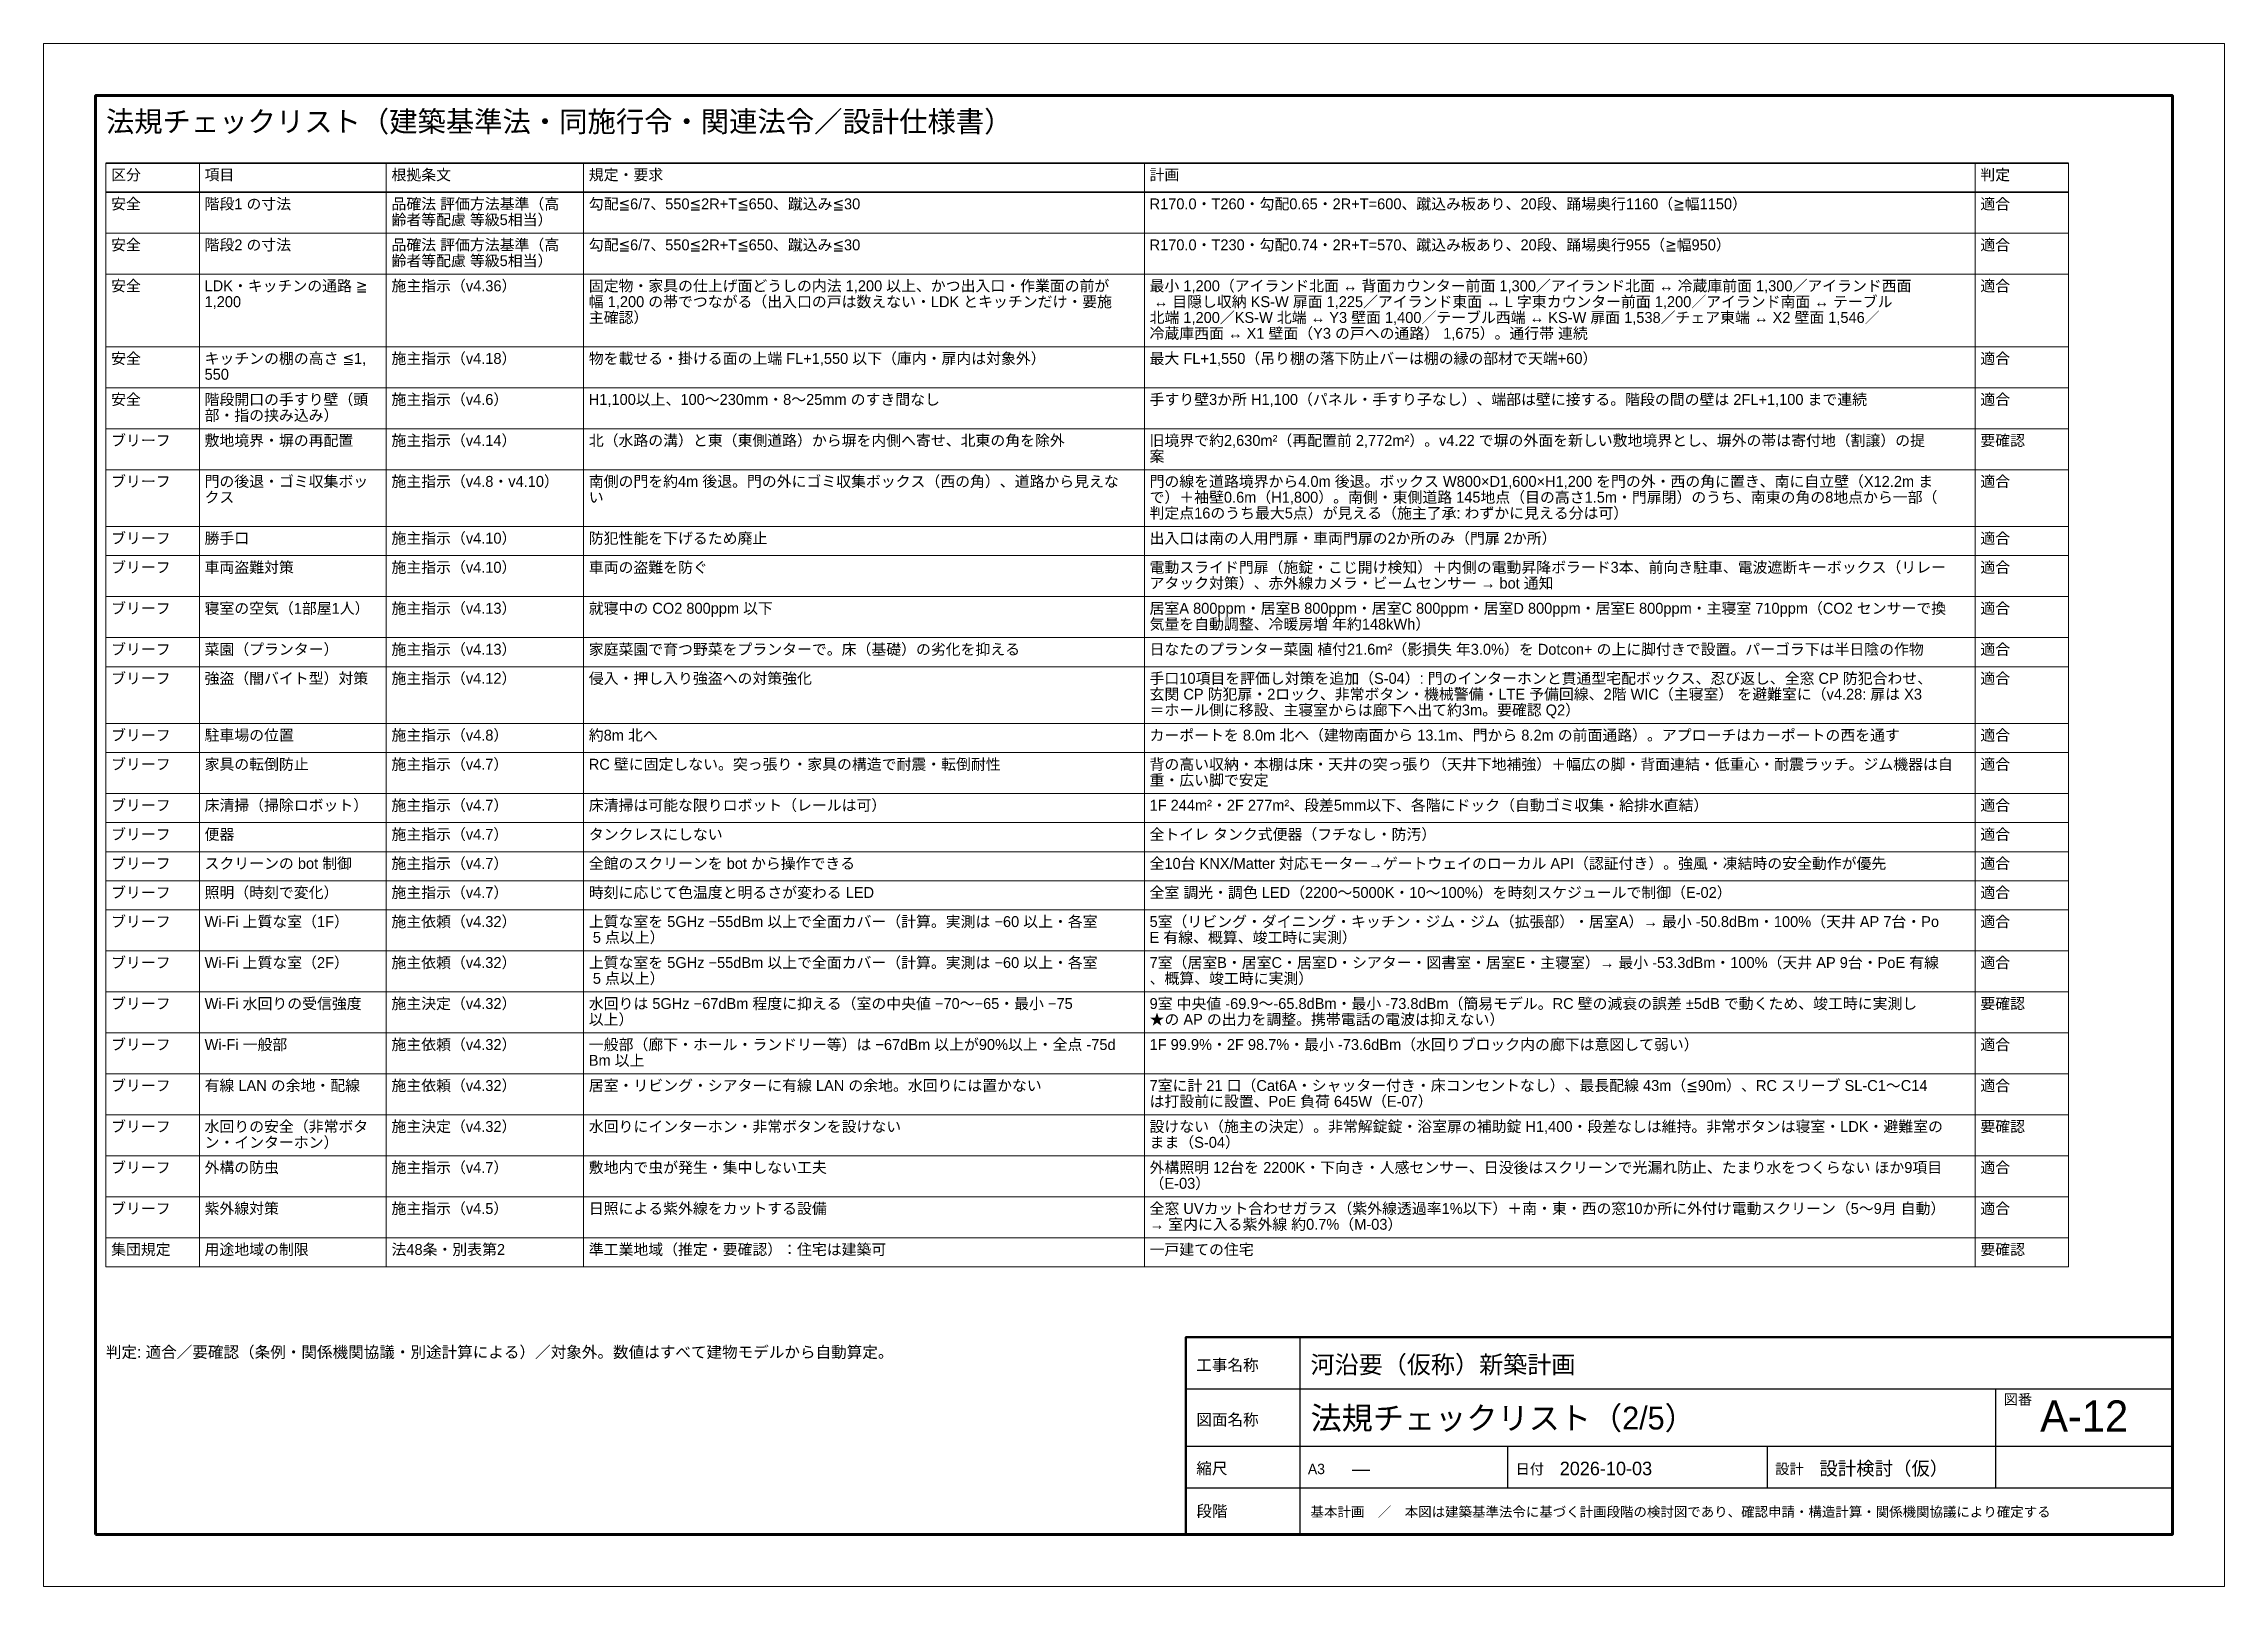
# Model space of a CAD drawing. Header units: millimetres. Extents: x 0 to 420, y 0 to 297.
import ezdxf
from ezdxf.enums import TextEntityAlignment as Align

# ---------------------------------------------------------------- set-up
doc = ezdxf.new("R2010")
doc.units = ezdxf.units.MM
doc.header["$LTSCALE"] = 0.5
for name, color, linetype, lineweight in [('A-TEXT', 7, 'Continuous', 18), ('G-FRAME', 7, 'Continuous', 70), ('G-TABLE', 7, 'Continuous', 18), ('G-TITLE', 7, 'Continuous', 25)]:
    doc.layers.add(name, color=color, linetype=linetype, lineweight=lineweight)
doc.styles.add('JP', font='ipag.ttf')

msp = doc.modelspace()

# ---------------------------------------------------------------- linework, layer by layer
at = {"layer": 'G-FRAME', "lineweight": 0}
msp.add_lwpolyline([(0, 0), (420, 0), (420, 297), (0, 297)], close=True, dxfattribs=at)
at = {"layer": 'G-FRAME'}
msp.add_lwpolyline([(10, 10), (410, 10), (410, 287), (10, 287)], close=True, dxfattribs=at)
at = {"layer": 'G-TABLE', "lineweight": 35}
for points in [[(12, 274), (390, 274)], [(12, 268.4), (390, 268.4)]]:
    msp.add_lwpolyline(points, dxfattribs=at)
at = {"layer": 'G-TABLE'}
for points in [[(12, 274), (12, 61.51)], [(30, 274), (30, 61.51)], [(66, 274), (66, 61.51)], [(104, 274), (104, 61.51)], [(212, 274), (212, 61.51)], [(372, 274), (372, 61.51)], [(390, 274), (390, 61.51)]]:
    msp.add_lwpolyline(points, dxfattribs=at)
at = {"layer": 'G-TABLE', "lineweight": 18}
for points in [[(12, 260.51), (390, 260.51)], [(12, 252.62), (390, 252.62)], [(12, 238.64), (390, 238.64)], [(12, 230.75), (390, 230.75)], [(12, 222.86), (390, 222.86)], [(12, 214.97), (390, 214.97)], [(12, 204.035), (390, 204.035)], [(12, 198.435), (390, 198.435)], [(12, 190.545), (390, 190.545)], [(12, 182.655), (390, 182.655)], [(12, 177.055), (390, 177.055)], [(12, 166.12), (390, 166.12)], [(12, 160.52), (390, 160.52)], [(12, 152.63), (390, 152.63)], [(12, 147.03), (390, 147.03)], [(12, 141.43), (390, 141.43)], [(12, 135.83), (390, 135.83)], [(12, 130.23), (390, 130.23)], [(12, 122.34), (390, 122.34)], [(12, 114.45), (390, 114.45)], [(12, 106.56), (390, 106.56)], [(12, 98.67), (390, 98.67)], [(12, 90.78), (390, 90.78)], [(12, 82.89), (390, 82.89)], [(12, 75), (390, 75)], [(12, 67.11), (390, 67.11)], [(12, 61.51), (390, 61.51)]]:
    msp.add_lwpolyline(points, dxfattribs=at)
at = {"layer": 'G-TITLE'}
for p, q in [((242, 10), (242, 48)), ((220, 38), (410, 38)), ((376, 19), (376, 38)), ((220, 27), (410, 27)), ((242, 19), (242, 27)), ((282, 19), (282, 27)), ((332, 19), (332, 27)), ((220, 19), (410, 19))]:
    msp.add_line(p, q, dxfattribs=at)
at = {"layer": 'G-TITLE', "lineweight": 50}
msp.add_lwpolyline([(220, 10), (410, 10), (410, 48), (220, 48)], close=True, dxfattribs=at)

# ---------------------------------------------------------------- texts
at = {"layer": 'A-TEXT', "style": 'JP'}
for s, height, p in [('法規チェックリスト（建築基準法・同施行令・関連法令／設計仕様書）', 4, (12, 280)), ('区分', 2.1, (13, 270.7)), ('根拠条文', 2.1, (67, 270.7)), ('規定・要求', 2.1, (105, 270.7)), ('計画', 2.1, (213, 270.7)), ('判定', 2.1, (373, 270.7)), ('項目', 2.1, (31, 270.7)), ('安全', 2.1, (13, 265.1)), ('階段1 の寸法', 2.1, (31, 265.1)), ('品確法 評価方法基準（高', 2.1, (67, 265.1)), ('勾配≦6/7、550≦2R+T≦650、蹴込み≦30', 2.1, (105, 265.1)), ('R170.0・T260・勾配0.65・2R+T=600、蹴込み板あり、20段、踊場奥行1160（≧幅1150）', 2.1, (213, 265.1)), ('適合', 2.1, (373, 265.1)), ('齢者等配慮 等級5相当）', 2.1, (67, 262.055)), ('安全', 2.1, (13, 257.21)), ('階段2 の寸法', 2.1, (31, 257.21)), ('齢者等配慮 等級5相当）', 2.1, (67, 254.165)), ('品確法 評価方法基準（高', 2.1, (67, 257.21)), ('勾配≦6/7、550≦2R+T≦650、蹴込み≦30', 2.1, (105, 257.21)), ('R170.0・T230・勾配0.74・2R+T=570、蹴込み板あり、20段、踊場奥行955（≧幅950）', 2.1, (213, 257.21)), ('適合', 2.1, (373, 257.21)), ('安全', 2.1, (13, 249.32)), ('1,200', 2.1, (31, 246.275)), ('LDK・キッチンの通路 ≧', 2.1, (31, 249.32)), ('施主指示（v4.36）', 2.1, (67, 249.32)), ('幅 1,200 の帯でつながる（出入口の戸は数えない・LDK とキッチンだけ・要施', 2.1, (105, 246.275)), ('固定物・家具の仕上げ面どうしの内法 1,200 以上、かつ出入口・作業面の前が', 2.1, (105, 249.32)), ('最小 1,200（アイランド北面 ↔ 背面カウンター前面 1,300／アイランド北面 ↔ 冷蔵庫前面 1,300／アイランド西面', 2.1, (213, 249.32)), (' ↔ 目隠し収納 KS-W 扉面 1,225／アイランド東面 ↔ L 字東カウンター前面 1,200／アイランド南面 ↔ テーブル', 2.1, (213, 246.275)), ('適合', 2.1, (373, 249.32)), ('主確認）', 2.1, (105, 243.23)), ('北端 1,200／KS-W 北端 ↔ Y3 壁面 1,400／テーブル西端 ↔ KS-W 扉面 1,538／チェア東端 ↔ X2 壁面 1,546／', 2.1, (213, 243.23)), ('冷蔵庫西面 ↔ X1 壁面（Y3 の戸への通路） 1,675）。通行帯 連続', 2.1, (213, 240.185)), ('安全', 2.1, (13, 235.34)), ('キッチンの棚の高さ ≦1,', 2.1, (31, 235.34)), ('施主指示（v4.18）', 2.1, (67, 235.34)), ('物を載せる・掛ける面の上端 FL+1,550 以下（庫内・扉内は対象外）', 2.1, (105, 235.34)), ('最大 FL+1,550（吊り棚の落下防止バーは棚の縁の部材で天端+60）', 2.1, (213, 235.34)), ('適合', 2.1, (373, 235.34)), ('550', 2.1, (31, 232.295)), ('安全', 2.1, (13, 227.45)), ('部・指の挟み込み）', 2.1, (31, 224.405)), ('階段開口の手すり壁（頭', 2.1, (31, 227.45)), ('施主指示（v4.6）', 2.1, (67, 227.45)), ('H1,100以上、100〜230mm・8〜25mm のすき間なし', 2.1, (105, 227.45)), ('手すり壁3か所 H1,100（パネル・手すり子なし）、端部は壁に接する。階段の間の壁は 2FL+1,100 まで連続', 2.1, (213, 227.45)), ('適合', 2.1, (373, 227.45)), ('ブリーフ', 2.1, (13, 219.56)), ('敷地境界・塀の再配置', 2.1, (31, 219.56)), ('施主指示（v4.14）', 2.1, (67, 219.56)), ('北（水路の溝）と東（東側道路）から塀を内側へ寄せ、北東の角を除外', 2.1, (105, 219.56)), ('案', 2.1, (213, 216.515)), ('旧境界で約2,630m²（再配置前 2,772m²）。v4.22 で塀の外面を新しい敷地境界とし、塀外の帯は寄付地（割譲）の提', 2.1, (213, 219.56)), ('要確認', 2.1, (373, 219.56)), ('ブリーフ', 2.1, (13, 211.67)), ('門の後退・ゴミ収集ボッ', 2.1, (31, 211.67)), ('クス', 2.1, (31, 208.625)), ('施主指示（v4.8・v4.10）', 2.1, (67, 211.67)), ('南側の門を約4m 後退。門の外にゴミ収集ボックス（西の角）、道路から見えな', 2.1, (105, 211.67)), ('い', 2.1, (105, 208.625)), ('で）＋袖壁0.6m（H1,800）。南側・東側道路 145地点（目の高さ1.5m・門扉閉）のうち、南東の角の8地点から一部（', 2.1, (213, 208.625)), ('門の線を道路境界から4.0m 後退。ボックス W800×D1,600×H1,200 を門の外・西の角に置き、南に自立壁（X12.2m ま', 2.1, (213, 211.67)), ('適合', 2.1, (373, 211.67)), ('判定点16のうち最大5点）が見える（施主了承: わずかに見える分は可）', 2.1, (213, 205.58)), ('ブリーフ', 2.1, (13, 200.735)), ('勝手口', 2.1, (31, 200.735)), ('施主指示（v4.10）', 2.1, (67, 200.735)), ('防犯性能を下げるため廃止', 2.1, (105, 200.735)), ('出入口は南の人用門扉・車両門扉の2か所のみ（門扉 2か所）', 2.1, (213, 200.735)), ('適合', 2.1, (373, 200.735)), ('ブリーフ', 2.1, (13, 195.135)), ('車両盗難対策', 2.1, (31, 195.135)), ('施主指示（v4.10）', 2.1, (67, 195.135)), ('車両の盗難を防ぐ', 2.1, (105, 195.135)), ('電動スライド門扉（施錠・こじ開け検知）＋内側の電動昇降ボラード3本、前向き駐車、電波遮断キーボックス（リレー', 2.1, (213, 195.135)), ('適合', 2.1, (373, 195.135)), ('アタック対策）、赤外線カメラ・ビームセンサー → bot 通知', 2.1, (213, 192.09)), ('ブリーフ', 2.1, (13, 187.245)), ('寝室の空気（1部屋1人）', 2.1, (31, 187.245)), ('施主指示（v4.13）', 2.1, (67, 187.245)), ('就寝中の CO2 800ppm 以下', 2.1, (105, 187.245)), ('居室A 800ppm・居室B 800ppm・居室C 800ppm・居室D 800ppm・居室E 800ppm・主寝室 710ppm（CO2 センサーで換', 2.1, (213, 187.245)), ('適合', 2.1, (373, 187.245)), ('気量を自動調整、冷暖房増 年約148kWh）', 2.1, (213, 184.2)), ('ブリーフ', 2.1, (13, 179.355)), ('菜園（プランター）', 2.1, (31, 179.355)), ('施主指示（v4.13）', 2.1, (67, 179.355)), ('家庭菜園で育つ野菜をプランターで。床（基礎）の劣化を抑える', 2.1, (105, 179.355)), ('日なたのプランター菜園 植付21.6m²（影損失 年3.0%）を Dotcon+ の上に脚付きで設置。パーゴラ下は半日陰の作物', 2.1, (213, 179.355)), ('適合', 2.1, (373, 179.355)), ('ブリーフ', 2.1, (13, 173.755)), ('強盗（闇バイト型）対策', 2.1, (31, 173.755)), ('施主指示（v4.12）', 2.1, (67, 173.755)), ('侵入・押し入り強盗への対策強化', 2.1, (105, 173.755)), ('手口10項目を評価し対策を追加（S-04）: 門のインターホンと貫通型宅配ボックス、忍び返し、全窓 CP 防犯合わせ、', 2.1, (213, 173.755)), ('玄関 CP 防犯扉・2ロック、非常ボタン・機械警備・LTE 予備回線、2階 WIC（主寝室） を避難室に（v4.28: 扉は X3', 2.1, (213, 170.71)), ('適合', 2.1, (373, 173.755)), ('＝ホール側に移設、主寝室からは廊下へ出て約3m。要確認 Q2）', 2.1, (213, 167.665)), ('ブリーフ', 2.1, (13, 162.82)), ('駐車場の位置', 2.1, (31, 162.82)), ('施主指示（v4.8）', 2.1, (67, 162.82)), ('約8m 北へ', 2.1, (105, 162.82)), ('カーポートを 8.0m 北へ（建物南面から 13.1m、門から 8.2m の前面通路）。アプローチはカーポートの西を通す', 2.1, (213, 162.82)), ('適合', 2.1, (373, 162.82)), ('ブリーフ', 2.1, (13, 157.22)), ('家具の転倒防止', 2.1, (31, 157.22)), ('施主指示（v4.7）', 2.1, (67, 157.22)), ('RC 壁に固定しない。突っ張り・家具の構造で耐震・転倒耐性', 2.1, (105, 157.22)), ('背の高い収納・本棚は床・天井の突っ張り（天井下地補強）＋幅広の脚・背面連結・低重心・耐震ラッチ。ジム機器は自', 2.1, (213, 157.22)), ('適合', 2.1, (373, 157.22)), ('重・広い脚で安定', 2.1, (213, 154.175)), ('ブリーフ', 2.1, (13, 149.33)), ('床清掃（掃除ロボット）', 2.1, (31, 149.33)), ('施主指示（v4.7）', 2.1, (67, 149.33)), ('床清掃は可能な限りロボット（レールは可）', 2.1, (105, 149.33)), ('1F 244m²・2F 277m²、段差5mm以下、各階にドック（自動ゴミ収集・給排水直結）', 2.1, (213, 149.33)), ('適合', 2.1, (373, 149.33)), ('ブリーフ', 2.1, (13, 143.73)), ('便器', 2.1, (31, 143.73)), ('施主指示（v4.7）', 2.1, (67, 143.73)), ('タンクレスにしない', 2.1, (105, 143.73)), ('全トイレ タンク式便器（フチなし・防汚）', 2.1, (213, 143.73)), ('適合', 2.1, (373, 143.73)), ('ブリーフ', 2.1, (13, 138.13)), ('スクリーンの bot 制御', 2.1, (31, 138.13)), ('施主指示（v4.7）', 2.1, (67, 138.13)), ('全館のスクリーンを bot から操作できる', 2.1, (105, 138.13)), ('全10台 KNX/Matter 対応モーター→ゲートウェイのローカル API（認証付き）。強風・凍結時の安全動作が優先', 2.1, (213, 138.13)), ('適合', 2.1, (373, 138.13)), ('ブリーフ', 2.1, (13, 132.53)), ('照明（時刻で変化）', 2.1, (31, 132.53)), ('施主指示（v4.7）', 2.1, (67, 132.53)), ('時刻に応じて色温度と明るさが変わる LED', 2.1, (105, 132.53)), ('全室 調光・調色 LED（2200〜5000K・10〜100%）を時刻スケジュールで制御（E-02）', 2.1, (213, 132.53)), ('適合', 2.1, (373, 132.53)), ('ブリーフ', 2.1, (13, 126.93)), ('Wi-Fi 上質な室（1F）', 2.1, (31, 126.93)), ('施主依頼（v4.32）', 2.1, (67, 126.93)), ('上質な室を 5GHz −55dBm 以上で全面カバー（計算。実測は −60 以上・各室', 2.1, (105, 126.93)), (' 5 点以上）', 2.1, (105, 123.885)), ('5室（リビング・ダイニング・キッチン・ジム・ジム（拡張部）・居室A）→ 最小 -50.8dBm・100%（天井 AP 7台・Po', 2.1, (213, 126.93)), ('E 有線、概算、竣工時に実測）', 2.1, (213, 123.885)), ('適合', 2.1, (373, 126.93)), ('ブリーフ', 2.1, (13, 119.04)), ('Wi-Fi 上質な室（2F）', 2.1, (31, 119.04)), ('施主依頼（v4.32）', 2.1, (67, 119.04)), ('上質な室を 5GHz −55dBm 以上で全面カバー（計算。実測は −60 以上・各室', 2.1, (105, 119.04)), (' 5 点以上）', 2.1, (105, 115.995)), ('7室（居室B・居室C・居室D・シアター・図書室・居室E・主寝室）→ 最小 -53.3dBm・100%（天井 AP 9台・PoE 有線', 2.1, (213, 119.04)), ('、概算、竣工時に実測）', 2.1, (213, 115.995)), ('適合', 2.1, (373, 119.04)), ('ブリーフ', 2.1, (13, 111.15)), ('Wi-Fi 水回りの受信強度', 2.1, (31, 111.15)), ('施主決定（v4.32）', 2.1, (67, 111.15)), ('水回りは 5GHz −67dBm 程度に抑える（室の中央値 −70〜−65・最小 −75 ', 2.1, (105, 111.15)), ('9室 中央値 -69.9〜-65.8dBm・最小 -73.8dBm（簡易モデル。RC 壁の減衰の誤差 ±5dB で動くため、竣工時に実測し', 2.1, (213, 111.15)), ('要確認', 2.1, (373, 111.15)), ('以上）', 2.1, (105, 108.105)), ('★の AP の出力を調整。携帯電話の電波は抑えない）', 2.1, (213, 108.105)), ('ブリーフ', 2.1, (13, 103.26)), ('Wi-Fi 一般部', 2.1, (31, 103.26)), ('施主依頼（v4.32）', 2.1, (67, 103.26)), ('一般部（廊下・ホール・ランドリー等）は −67dBm 以上が90%以上・全点 -75d', 2.1, (105, 103.26)), ('1F 99.9%・2F 98.7%・最小 -73.6dBm（水回りブロック内の廊下は意図して弱い）', 2.1, (213, 103.26)), ('適合', 2.1, (373, 103.26)), ('Bm 以上', 2.1, (105, 100.215)), ('ブリーフ', 2.1, (13, 95.37)), ('有線 LAN の余地・配線', 2.1, (31, 95.37)), ('施主依頼（v4.32）', 2.1, (67, 95.37)), ('居室・リビング・シアターに有線 LAN の余地。水回りには置かない', 2.1, (105, 95.37)), ('7室に計 21 口（Cat6A・シャッター付き・床コンセントなし）、最長配線 43m（≦90m）、RC スリーブ SL-C1〜C14 ', 2.1, (213, 95.37)), ('適合', 2.1, (373, 95.37)), ('は打設前に設置、PoE 負荷 645W（E-07）', 2.1, (213, 92.325)), ('ブリーフ', 2.1, (13, 87.48)), ('水回りの安全（非常ボタ', 2.1, (31, 87.48)), ('施主決定（v4.32）', 2.1, (67, 87.48)), ('水回りにインターホン・非常ボタンを設けない', 2.1, (105, 87.48)), ('設けない（施主の決定）。非常解錠錠・浴室扉の補助錠 H1,400・段差なしは維持。非常ボタンは寝室・LDK・避難室の', 2.1, (213, 87.48)), ('要確認', 2.1, (373, 87.48)), ('ン・インターホン）', 2.1, (31, 84.435)), ('まま（S-04）', 2.1, (213, 84.435)), ('ブリーフ', 2.1, (13, 79.59)), ('外構の防虫', 2.1, (31, 79.59)), ('施主指示（v4.7）', 2.1, (67, 79.59)), ('敷地内で虫が発生・集中しない工夫', 2.1, (105, 79.59)), ('外構照明 12台を 2200K・下向き・人感センサー、日没後はスクリーンで光漏れ防止、たまり水をつくらない ほか9項目', 2.1, (213, 79.59)), ('適合', 2.1, (373, 79.59)), ('（E-03）', 2.1, (213, 76.545)), ('ブリーフ', 2.1, (13, 71.7)), ('紫外線対策', 2.1, (31, 71.7)), ('施主指示（v4.5）', 2.1, (67, 71.7)), ('日照による紫外線をカットする設備', 2.1, (105, 71.7)), ('全窓 UVカット合わせガラス（紫外線透過率1%以下）＋南・東・西の窓10か所に外付け電動スクリーン（5〜9月 自動）', 2.1, (213, 71.7)), ('適合', 2.1, (373, 71.7)), ('→ 室内に入る紫外線 約0.7%（M-03）', 2.1, (213, 68.655)), ('集団規定', 2.1, (13, 63.81)), ('用途地域の制限', 2.1, (31, 63.81)), ('法48条・別表第2', 2.1, (67, 63.81)), ('準工業地域（推定・要確認）：住宅は建築可', 2.1, (105, 63.81)), ('一戸建ての住宅', 2.1, (213, 63.81)), ('要確認', 2.1, (373, 63.81)), ('判定: 適合／要確認（条例・関係機関協議・別途計算による）／対象外。数値はすべて建物モデルから自動算定。', 2.2, (12, 44))]:
    msp.add_text(s, height=height, dxfattribs=at).set_placement(p)
at = {"layer": 'G-TITLE', "style": 'JP'}
for s, height, p in [('工事名称', 2.2, (222, 41.5)), ('河沿要（仮称）新築計画', 3.4, (244, 41)), ('法規チェックリスト（2/5）', 4.4, (244, 30.2)), ('図番', 2, (377.5, 35)), ('図面名称', 2.2, (222, 31)), ('縮尺', 2.2, (222, 21.6)), ('A3', 2, (243.5, 21.6)), ('—', 2.6, (252, 21.4)), ('日付', 2, (283.5, 21.6)), ('2026-10-03', 2.6, (292, 21.4)), ('設計', 2, (333.5, 21.6)), ('設計検討（仮）', 2.6, (342, 21.4)), ('段階', 2.2, (222, 13.4)), ('基本計画\u3000／\u3000本図は建築基準法令に基づく計画段階の検討図であり、確認申請・構造計算・関係機関協議により確定する', 1.9, (244, 13.4))]:
    msp.add_text(s, height=height, dxfattribs=at).set_placement(p)
msp.add_text('A-12', height=6, dxfattribs=at).set_placement((393, 28), align=Align.BOTTOM_CENTER)

doc.saveas('drawing.dxf')
